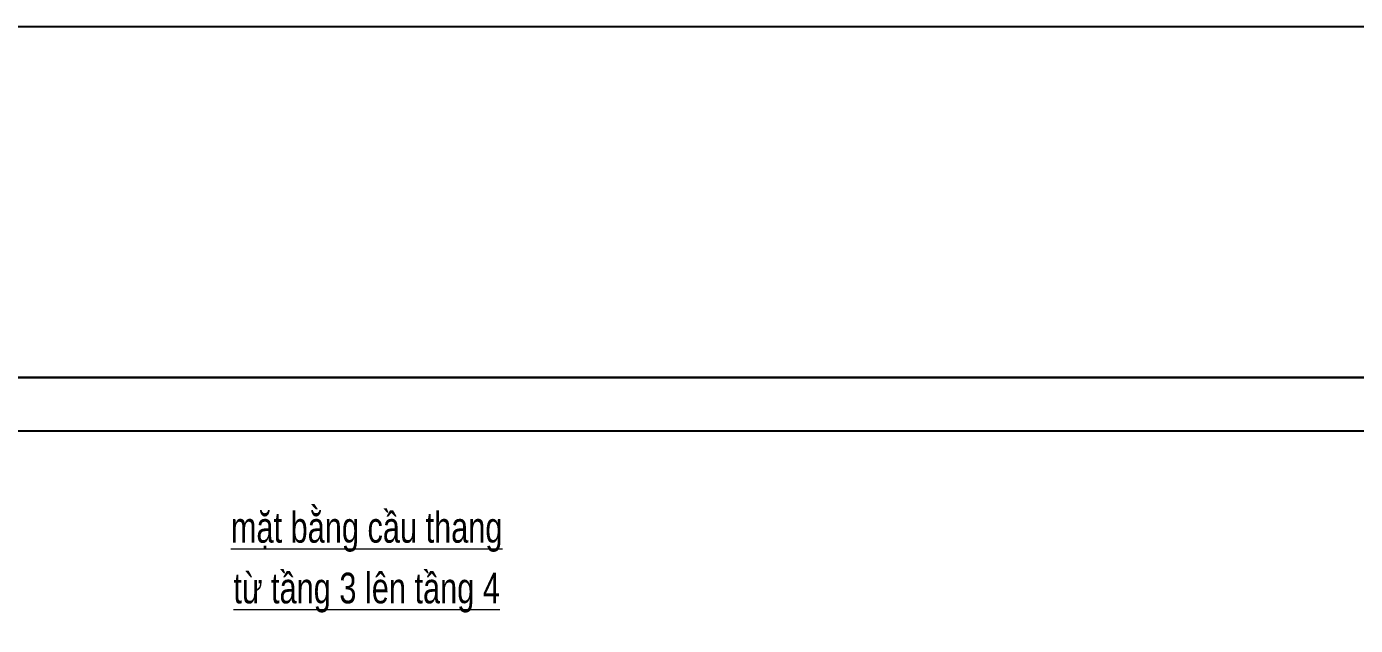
# Model space of a CAD drawing. Extents: x -2098986 to 943, y -1296280 to 73591.
# Drawn here: x -1737472 to -1720119, y -1265396 to -1257579 of the extents above; entities that cross this region are included whole.
import ezdxf
from ezdxf.enums import TextEntityAlignment as Align

# ---------------------------------------------------------------- set-up
doc = ezdxf.new("R2010")
doc.units = 0
doc.header["$LTSCALE"] = 150
doc.layers.get('Defpoints').update_dxf_attribs({"lineweight": 18})
for name, color, linetype, lineweight in [('05.Text', 253, 'Continuous', 18), ('11.Khung bo', 32, 'Continuous', 50), ('12.Khung', 36, 'Continuous', 25), ('KCVN-THAY', 7, 'Continuous', 25), ('LS-TEXT', 60, 'Continuous', 20), ('LS-THAY', 7, 'Continuous', 20)]:
    doc.layers.add(name, color=color, linetype=linetype, lineweight=lineweight)
doc.layers.add('Tpl_Bound', color=1, linetype='Continuous', plot=False)
doc.styles.add('KCVN-LEADER', font='vnromadi.shx', dxfattribs={"width": 0.7, "height": 4})

# ---------------------------------------------------------------- blocks, each defined once
blk = doc.blocks.new('*U4')
at = {"layer": 'KCVN-THAY', "color": 140}
blk.add_lwpolyline([(214871.76, 86966.68), (215381.8, 86966.68), (215381.8, 86579.68), (214871.76, 86579.68)], close=True, dxfattribs=at)
blk = doc.blocks.new('100')
at = {"layer": '11.Khung bo', "const_width": 26.7}
blk.add_lwpolyline([(1860913, -945240), (1860913, -916940), (1896063, -916940), (1896063, -945240)], close=True, dxfattribs=at)
blk.add_lwpolyline([(1860913, -945240), (1860913, -916940), (1896063, -916940), (1896063, -945240)], close=True, dxfattribs=at)
blk.add_lwpolyline([(1860913, -945240), (1860913, -916940), (1896063, -916940), (1896063, -945240)], close=True, dxfattribs=at)
at = {"layer": '12.Khung'}
blk.add_lwpolyline([(1901579, -945940), (1901579, -916240), (1859580, -916240), (1859580, -945940)], close=True, dxfattribs=at)
blk.add_lwpolyline([(1901579, -945940), (1901579, -916240), (1859580, -916240), (1859580, -945940)], close=True, dxfattribs=at)
blk.add_lwpolyline([(1901579, -945940), (1901579, -916240), (1859580, -916240), (1859580, -945940)], close=True, dxfattribs=at)

msp = doc.modelspace()

# ---------------------------------------------------------------- linework, layer by layer
at = {"layer": 'LS-THAY', "color": 140}
for points in [[(-1855203.4, -1218879.4), (-1290965, -1218878.9), (-1290965, -1257579.6), (-1855203.4, -1257579.6)], [(-1855203.1, -1257579.6), (-1290964.8, -1257579.1), (-1290964.8, -1296279.9), (-1855203.1, -1296279.9)]]:
    msp.add_lwpolyline(points, close=True, dxfattribs=at)
at = {"layer": 'Tpl_Bound', "color": 1}
msp.add_lwpolyline([(-1743235.8, -1291860), (-1743235.8, -1262160), (-1701235.8, -1262160), (-1701235.8, -1291860)], close=True, dxfattribs=at)

# ---------------------------------------------------------------- block references
at = {"layer": '05.Text', "xscale": 1.000009185772931, "yscale": 1.000009185772931, "zscale": 1.000009185772931}
msp.add_blockref('100', (-3602832.5, -345911.5), dxfattribs=at)
at = {"layer": 'Defpoints', "xscale": 100, "yscale": 100, "zscale": 100}
msp.add_blockref('*U4', (-23234746.5, -9954247.4), dxfattribs=at)

# ---------------------------------------------------------------- texts
at = {"layer": 'LS-TEXT', "style": 'KCVN-LEADER', "width": 0.75}
for s, p in [('%%UmÆt b»ng cÇu thang', (-1733031.2, -1264316.3)), ('%%Utõ tÇng 3 lªn tÇng 4', (-1733031.2, -1265108.4))]:
    msp.add_text(s, height=400, dxfattribs=at).set_placement(p, align=Align.CENTER)

doc.saveas('drawing.dxf')
